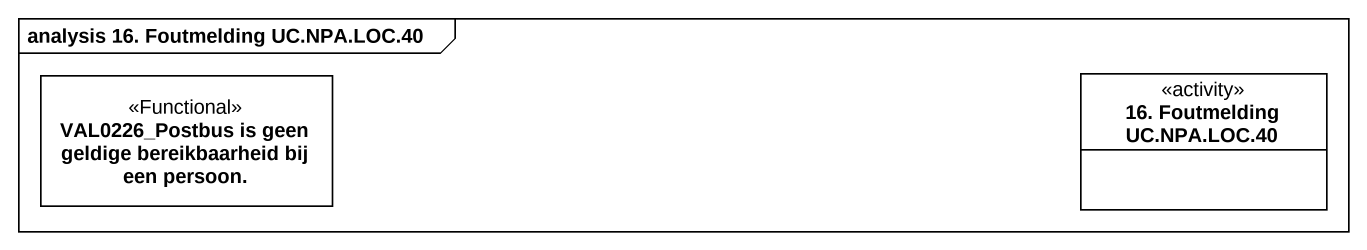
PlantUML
@startuml
mainframe analysis 16. Foutmelding UC.NPA.LOC.40
hide circle
hide empty members
class "VAL0226_Postbus is geen geldige bereikbaarheid bij een persoon." as VAL0226_Postbus_is_geen <<Functional>>
class "16. Foutmelding UC.NPA.LOC.40" as c16_Foutmelding_UC_NPA_LOC_40 <<activity>>
@enduml
